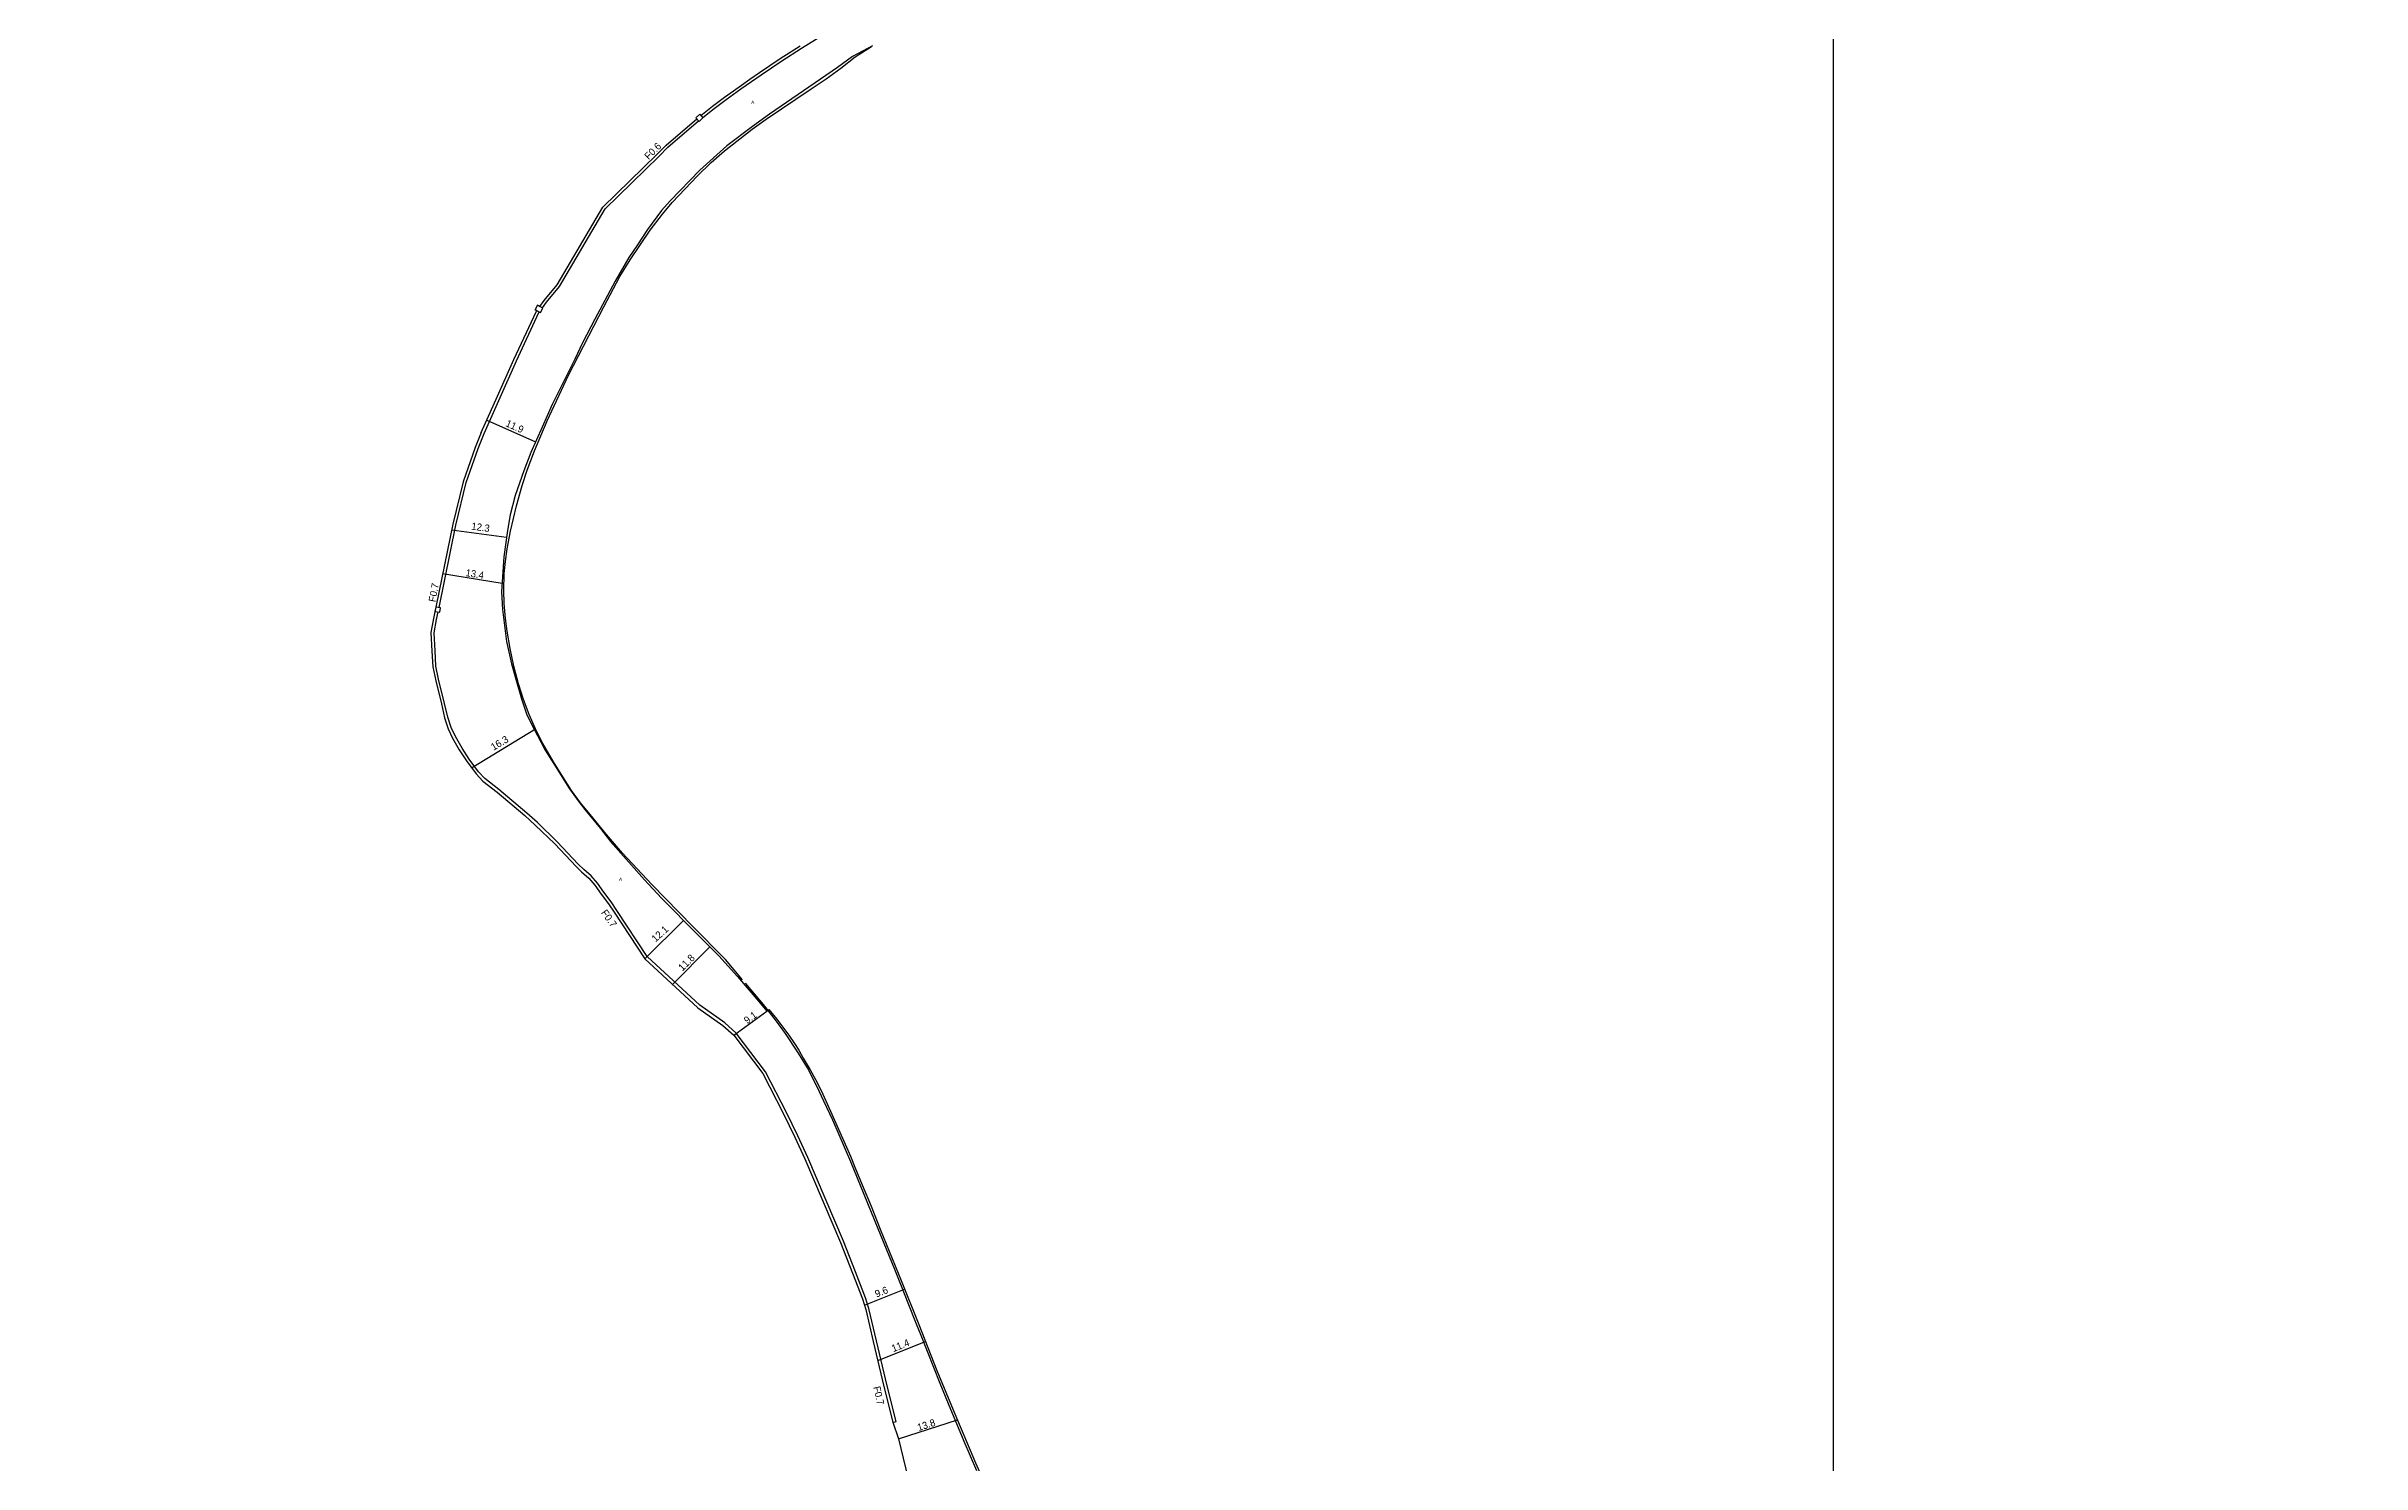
# Model space of a CAD drawing. Header units: metres. Extents: x -24000 to -20800, y -105000 to -102000.
# Drawn here: x -23597 to -23082, y -103669 to -103354 of the extents above; entities that cross this region are included whole.
import ezdxf

# ---------------------------------------------------------------- set-up
doc = ezdxf.new("R2010")
doc.units = ezdxf.units.M
doc.header["$LTSCALE"] = 2.5
for name, color, linetype in [('側溝・桝', 7, 'Continuous'), ('図郭', 7, 'Continuous'), ('幅員', 7, 'Continuous'), ('歩道・分離帯・安全施設', 7, 'Continuous'), ('舗装', 7, 'Continuous'), ('道路', 7, 'Continuous')]:
    doc.layers.add(name, color=color, linetype=linetype)
doc.styles.get("Standard").update_dxf_attribs({"font": ''})
doc.styles.add('YOKO_DECO', font='')
doc.styles.get('Standard').set_extended_font_data('@MS PGothic')
doc.styles.get('YOKO_DECO').set_extended_font_data('MS PGothic')

msp = doc.modelspace()

# ---------------------------------------------------------------- linework, layer by layer
at = {"layer": '側溝・桝'}
for points in [[(-23451.44, -103369.69), (-23448.91, -103367.73), (-23446.19, -103365.7), (-23442.98, -103363.38), (-23440.57, -103361.71), (-23438.45, -103360.21), (-23433.85, -103357.11), (-23429.43, -103354.31), (-23423.82, -103350.82), (-23419.64, -103348.36), (-23416.32, -103346.42)], [(-23487.09, -103412.06), (-23486.18, -103410.82), (-23483.29, -103407.28), (-23473.12, -103390.06), (-23461.18, -103378.38), (-23459.17, -103376.36), (-23452.34, -103370.5)], [(-23500.04, -103440.03), (-23496.48, -103431.97), (-23492.86, -103423.83), (-23487.86, -103413.11), (-23487.77, -103412.99)], [(-23510.09, -103478.74), (-23506.35, -103460.37), (-23504.03, -103450.94), (-23501.38, -103443.37), (-23500.04, -103440.03)], [(-23409.12, -103660.01), (-23408.42, -103659.77), (-23410.39, -103651.83), (-23412.77, -103641.85), (-23414.46, -103634.66), (-23415.19, -103632.29), (-23417.43, -103626.51), (-23420.11, -103619.69), (-23428.05, -103601.04), (-23430.31, -103596.25), (-23432.8, -103591.02), (-23437.47, -103581.98), (-23443.97, -103573.36), (-23446.52, -103571.1), (-23452.09, -103567.18), (-23463.78, -103556.36), (-23470.54, -103546.09), (-23471.83, -103544.18), (-23473.42, -103542.04), (-23474.86, -103540.04), (-23476.28, -103538.42), (-23477.88, -103536.95), (-23479.11, -103535.81), (-23483.83, -103530.81), (-23488.2, -103526.57), (-23490.52, -103524.43), (-23496.75, -103519.16), (-23499.89, -103516.76), (-23501.3, -103515.23), (-23503.39, -103512.41), (-23504.96, -103509.99), (-23506.43, -103507.41), (-23507.37, -103505.43), (-23508.15, -103503.08), (-23508.86, -103500.04), (-23510.22, -103494.67), (-23510.76, -103491.74), (-23510.97, -103488.38), (-23511.2, -103484.31), (-23510.62, -103481.36), (-23510.28, -103479.71)]]:
    msp.add_lwpolyline(points, dxfattribs=at)
for points in [[(-23452.99, -103369.8), (-23452.07, -103369.02), (-23451.37, -103369.77), (-23452.25, -103370.59)], [(-23487.01, -103412.11), (-23488.19, -103411.48), (-23488.72, -103412.47), (-23487.52, -103413.12)], [(-23510.99, -103479.58), (-23509.94, -103479.77), (-23509.77, -103478.8), (-23510.79, -103478.62)]]:
    msp.add_lwpolyline(points, close=True, dxfattribs=at)
at = {"layer": '図郭'}
for points in [[(-24000, -103200), (-23200, -103200), (-23200, -103800), (-24000, -103800)], [(-23200, -103800), (-22400, -103800), (-22400, -103200), (-23200, -103200)]]:
    msp.add_lwpolyline(points, close=True, dxfattribs=at)
at = {"layer": '幅員'}
for points in [[(-23499.45, -103437.02), (-23488.62, -103441.88)], [(-23507.29, -103461.42), (-23495.06, -103463.04)], [(-23509.28, -103471.18), (-23496.05, -103473.31)], [(-23502.84, -103514.36), (-23488.63, -103505.7)], [(-23464.33, -103556.82), (-23455.72, -103548.3)], [(-23458.16, -103562.53), (-23449.85, -103554.18)], [(-23444.5, -103573.85), (-23437.17, -103568.5)], [(-23415.46, -103633.9), (-23406.52, -103630.31)], [(-23412.49, -103646.18), (-23401.86, -103641.98)], [(-23407.88, -103663.64), (-23394.78, -103659.43)]]:
    msp.add_lwpolyline(points, dxfattribs=at)
at = {"layer": '歩道・分離帯・安全施設'}
for points in [[(-23442.56, -103561.5), (-23446.4, -103557.03), (-23453.69, -103549.58), (-23462.76, -103540.36), (-23469.28, -103533.33), (-23472.83, -103529.22), (-23476.49, -103524.78), (-23478.63, -103522.13), (-23480.59, -103519.45), (-23482.8, -103516), (-23484.41, -103513.39), (-23486.97, -103508.93), (-23488.63, -103505.7), (-23490.04, -103502.49), (-23491.3, -103499.14), (-23492.41, -103495.67), (-23493.48, -103491.75), (-23494.27, -103487.86), (-23494.96, -103483.99), (-23495.29, -103481.14), (-23495.57, -103477.85), (-23495.66, -103474.9), (-23495.58, -103471.14), (-23495.31, -103468.51), (-23494.92, -103465.7), (-23494.18, -103461.7), (-23492.89, -103456.13), (-23491.59, -103451.61), (-23490.46, -103448.13), (-23488.87, -103443.86), (-23486, -103437.22), (-23481.26, -103427.01), (-23473.44, -103411.86), (-23469.85, -103405.11), (-23467.57, -103401.39), (-23463.1, -103394.78), (-23460.39, -103391.23), (-23458.2, -103388.6), (-23455.37, -103385.59), (-23452.68, -103382.75), (-23449.55, -103379.76), (-23446.59, -103377.17), (-23440.46, -103372.34), (-23437.29, -103370.1), (-23427.32, -103363.36), (-23423.94, -103361.16), (-23420.68, -103358.78), (-23417.53, -103356.24), (-23413.92, -103353.95)], [(-23390.49, -103670.77), (-23393.28, -103664.25), (-23396.76, -103655.84), (-23398.59, -103651.3), (-23402.87, -103640.66), (-23403.87, -103638.12), (-23405.72, -103633.43), (-23407.23, -103629.64), (-23408.71, -103625.97), (-23411.76, -103618.54), (-23418.51, -103602.02), (-23421.09, -103595.99), (-23422.52, -103592.73), (-23424.46, -103588.51), (-23425.96, -103585.33), (-23428.16, -103581.11), (-23430.09, -103577.82), (-23432.99, -103573.46), (-23434.99, -103570.74), (-23437.9, -103567), (-23441.9, -103562.25)]]:
    msp.add_lwpolyline(points, dxfattribs=at)
at = {"layer": '道路'}
for points in [[(-23500.7, -103439.76), (-23497.05, -103431.72), (-23493.42, -103423.57), (-23488.39, -103412.79), (-23488.32, -103412.69), (-23488.72, -103412.47), (-23488.19, -103411.48), (-23487.64, -103411.77), (-23486.67, -103410.44), (-23483.8, -103406.92), (-23473.62, -103389.67), (-23461.61, -103377.94), (-23459.59, -103375.9), (-23452.76, -103370.05), (-23452.99, -103369.8), (-23452.07, -103369.02), (-23451.82, -103369.29), (-23449.29, -103367.24), (-23446.56, -103365.2), (-23443.34, -103362.88), (-23440.93, -103361.2), (-23438.8, -103359.7), (-23434.19, -103356.59), (-23429.76, -103353.79)], [(-23413.68, -103353.79), (-23418.13, -103356.18), (-23421.48, -103358.59), (-23436.54, -103368.97), (-23440.38, -103371.69), (-23446.04, -103376.05), (-23452.08, -103381.41), (-23458.69, -103388.25), (-23460.62, -103390.4), (-23463.72, -103394.65), (-23465.94, -103398.05), (-23467.84, -103400.88), (-23470.91, -103406.14), (-23475.44, -103414.61), (-23478.14, -103419.85), (-23479.91, -103423.51), (-23482.61, -103428.99), (-23484.91, -103433.58), (-23487.16, -103438.61), (-23489.68, -103444.23), (-23491.25, -103448.28), (-23493.13, -103453.8), (-23494.25, -103458.11), (-23494.87, -103461.59), (-23495.64, -103467.41), (-23496.18, -103475.2), (-23495.95, -103479.14), (-23495.05, -103486.24), (-23493.94, -103491.23), (-23493, -103494.64), (-23491.73, -103499.04), (-23490.61, -103502.34), (-23489.61, -103504.51), (-23487.42, -103508.61), (-23486.45, -103510.42), (-23484.58, -103513.46), (-23482.68, -103516.46), (-23481.03, -103519.02), (-23479.13, -103521.72), (-23477.69, -103523.61), (-23474.16, -103527.89), (-23471.92, -103530.73)], [(-23500.7, -103439.76), (-23502.05, -103443.14), (-23504.68, -103450.78), (-23507.04, -103460.2), (-23511.31, -103481.19), (-23511.92, -103484.26), (-23511.68, -103488.43), (-23511.46, -103491.88), (-23510.83, -103495), (-23509.53, -103500.16), (-23508.84, -103503.25), (-23508.03, -103505.7), (-23507.06, -103507.74), (-23505.57, -103510.36), (-23503.98, -103512.81), (-23501.85, -103515.69), (-23500.36, -103517.31), (-23497.12, -103519.76), (-23491.01, -103524.96), (-23488.69, -103527.09), (-23484.34, -103531.31), (-23479.61, -103536.31), (-23478.37, -103537.47), (-23476.79, -103538.92), (-23475.42, -103540.49), (-23474, -103542.46), (-23472.41, -103544.59), (-23471.13, -103546.49), (-23464.33, -103556.82), (-23452.54, -103567.73), (-23446.96, -103571.66), (-23444.5, -103573.85), (-23438.07, -103582.36), (-23433.45, -103591.33), (-23430.97, -103596.54), (-23428.72, -103601.32), (-23420.79, -103619.95), (-23418.12, -103626.76), (-23415.89, -103632.51), (-23415.17, -103634.83), (-23413.49, -103642), (-23411.11, -103651.99), (-23409.14, -103659.93), (-23407.88, -103663.64), (-23405.19, -103674.66)], [(-23471.92, -103530.73), (-23464.41, -103539.28), (-23460.59, -103543.38), (-23452.59, -103551.46), (-23447.83, -103556.19), (-23443.72, -103560.77), (-23438.93, -103566.38), (-23437.17, -103568.5), (-23436.76, -103568.16)], [(-23436.76, -103568.16), (-23434.97, -103570.3), (-23432.26, -103573.83), (-23431.02, -103575.7), (-23430.08, -103577.19), (-23429.06, -103578.93), (-23427.56, -103581.54), (-23426.35, -103583.67), (-23425.12, -103586.13), (-23423.01, -103590.73), (-23418.58, -103600.78), (-23417.57, -103603.18), (-23415.93, -103607.15), (-23413.99, -103611.87), (-23411.93, -103616.99), (-23407.28, -103628.42), (-23403.36, -103638.18), (-23399.32, -103648.41), (-23395.35, -103658.09), (-23390.78, -103668.99), (-23385.75, -103680.14)]]:
    msp.add_lwpolyline(points, dxfattribs=at)

# ---------------------------------------------------------------- texts
at = {"layer": '側溝・桝'}
for s, rotation, p in [('F0.6', 45, (-23463.46, -103379.24)), ('F0.7', 79, (-23510.88, -103477.6)), ('F0.7', 305, (-23474.12, -103546.61)), ('F0.7', 283, (-23413.52, -103652.12))]:
    msp.add_text(s, height=1.6, rotation=rotation, dxfattribs=at).set_placement(p)
at = {"layer": '幅員'}
for s, rotation, p in [('11.9', 336, (-23495.42, -103438.33)), ('12.3', 352, (-23502.97, -103461.37)), ('13.4', 351, (-23504.26, -103471.72)), ('16.3', 31, (-23497.95, -103510.59)), ('12.1', 42, (-23461.94, -103553.25)), ('11.8', 45, (-23455.93, -103559.68)), ('9.1', 36, (-23441.54, -103571.42)), ('9.6', 22, (-23412.74, -103632.22)), ('11.4', 22, (-23409.04, -103644.35)), ('13.8', 18, (-23403.4, -103661.92))]:
    msp.add_text(s, height=1.6, rotation=rotation, dxfattribs=at).set_placement(p)
at = {"layer": '舗装', "style": 'YOKO_DECO'}
for p in [(-23440.66, -103366.71, 210.74), (-23470.04, -103539.52, 214.83)]:
    msp.add_text('A', height=0.75, dxfattribs=at).set_placement(p)

doc.saveas('drawing.dxf')
